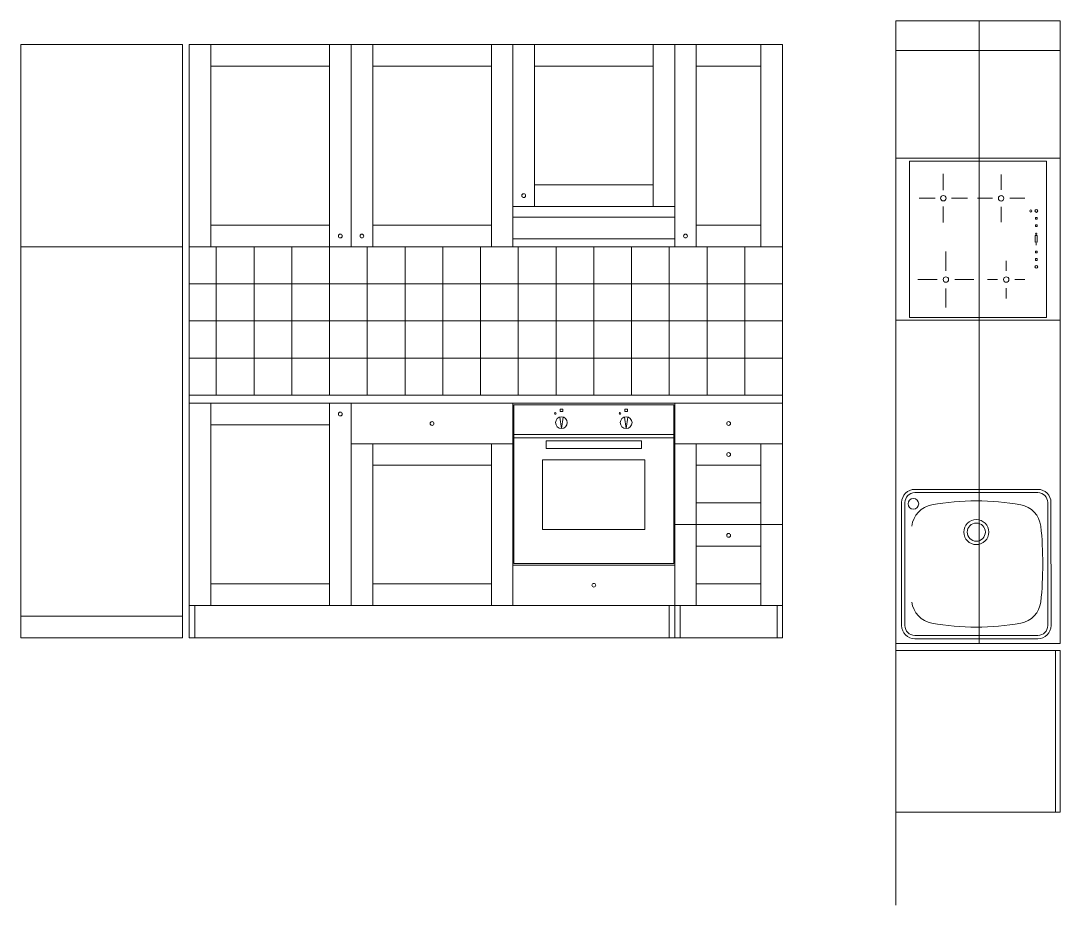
# Model space of a CAD drawing. Header units: centimetres. Extents: x -2268 to 4168, y -1681 to 1458.
# Drawn here: x 2625.2 to 3010.6, y -169.2 to 158.8 of the extents above; entities that cross this region are included whole.
import ezdxf

# ---------------------------------------------------------------- set-up
doc = ezdxf.new("R2010")
doc.units = ezdxf.units.CM
for name, color, linetype, lineweight in [('A-FURN-BATH_Num_Penna__251_Num_Penna__251_Num_Penna__2_Num_Penna__251', 251, 'Continuous', 18), ('A-FURN_Num_Penna__251_Num_Penna__251_Num_Penna__2_Num_Penna__251', 251, 'Continuous', 18), ('A-FURN_Num_Penna__252_Num_Penna__252_Num_Penna__3_Num_Penna__252', 252, 'Continuous', 18), ('A-FURN_Num_Penna__8_Num_Penna__8_Num_Penna__8', 8, 'Continuous', 18), ('A-SECT-PATT_Num_Penna__6_Num_Penna__6_Num_Penna__6', 6, 'Continuous', 18), ('AA - pareti sezionate_Num_Penna__7_Num_Penna__7_Num_Penna__7', 7, 'Continuous', 18), ('J-arredo_Num_Penna__8_Num_Penna__8_Num_Penna__8', 8, 'Continuous', 18)]:
    doc.layers.add(name, color=color, linetype=linetype, lineweight=lineweight)

msp = doc.modelspace()

# ---------------------------------------------------------------- linework, layer by layer
at = {"layer": 'A-FURN-BATH_Num_Penna__251_Num_Penna__251_Num_Penna__2_Num_Penna__251', "color": 251, "linetype": 'Continuous', "lineweight": 18}
for p, q in [((2956.7181, -14.9648), (3002.3461, -14.9633)), ((2956.7182, -16.1848), (3002.3462, -16.1833)), ((2951.8391, -19.7579), (2951.8391, -65.4729)), ((2953.0591, -19.7695), (2953.0591, -65.4729)), ((3006.0071, -19.6167), (3006.0071, -65.4729)), ((3007.2263, -19.8431), (3007.2271, -65.4729)), ((2956.7191, -69.1329), (3002.3471, -69.1329)), ((2949.6431, -72.1829), (3010.6431, -72.1829)), ((2956.7191, -70.3529), (3002.3471, -70.3529)), ((2949.6431, -74.6829), (3010.6431, -74.6829))]:
    msp.add_line(p, q, dxfattribs=at)
for centre, radius in [((2956.1989, -20.315), 1.979), ((2979.5331, -30.8249), 4.636), ((2979.5331, -30.8249), 3.355)]:
    msp.add_circle(centre, radius, dxfattribs=at)
for centre, radius, start, end in [((2956.7183, -19.8448), 4.88, 90.001945, 180.001945), ((3002.3463, -19.8433), 4.88, 0.001945, 90.001945), ((2956.7183, -19.8448), 3.66, 90.001945, 180.001945), ((2979.5331, -110.7349), 91.5, 90, 100.381239), ((2979.5331, -110.7349), 91.5, 79.618761, 90), ((3002.3463, -19.8433), 3.66, 0.001945, 90.001945), ((2964.6938, -29.7329), 9.15, 100.381239, 172.769996), ((2994.3723, -29.7329), 9.15, 7.230004, 79.618761), ((2867.6584, -42.6566), 136.5186, 359.999027, 5.917768), ((2867.6584, -42.6612), 136.5187, 354.082232, 0.000973), ((2964.6938, -55.5848), 9.15, 187.230004, 259.618761), ((2994.3723, -55.5848), 9.15, 280.381239, 352.769996), ((2956.7191, -65.4729), 4.88, 180, 270), ((2956.7191, -65.4729), 3.66, 180, 270), ((2979.5331, 25.4171), 91.5, 259.618761, 270), ((2979.5331, 25.4171), 91.5, 270, 280.381239), ((3002.3471, -65.4729), 4.88, 270, 0), ((3002.3471, -65.4729), 3.66, 270, 0)]:
    msp.add_arc(centre, radius, start, end, dxfattribs=at)
at = {"layer": 'A-FURN_Num_Penna__251_Num_Penna__251_Num_Penna__2_Num_Penna__251', "color": 251, "linetype": 'Continuous', "lineweight": 18}
for p, q in [((3010.6431, 158.8171), (2949.6431, 158.8171)), ((3010.6431, -72.1829), (3010.6431, 158.8171)), ((3010.6431, 147.8171), (2949.6431, 147.8171)), ((2954.7794, 48.8171), (2954.7794, 106.8171)), ((2954.7794, 106.8171), (3005.5067, 106.8171)), ((3005.5067, 106.8171), (3005.5067, 48.8171)), ((2967.2967, 96.0167), (2967.2967, 102.0124)), ((2988.7338, 96.1536), (2988.7338, 101.7745)), ((2964.2868, 93.0068), (2958.2912, 93.0068)), ((2970.3066, 93.0068), (2976.3022, 93.0068)), ((2985.5617, 92.9814), (2979.9407, 92.9814)), ((2991.906, 92.9814), (2997.5269, 92.9814)), ((2967.2967, 89.997), (2967.2967, 84.0013)), ((2988.7338, 89.8092), (2988.7338, 84.1883)), ((3001.4464, 85.2215), (3001.4464, 85.8898)), ((3001.4464, 85.8898), (3002.1147, 85.8898)), ((3002.1147, 85.2215), (3001.4464, 85.2215)), ((3002.1147, 85.8898), (3002.1147, 85.2215)), ((3001.4464, 82.4984), (3001.4464, 83.1667)), ((3001.4464, 83.1667), (3002.1147, 83.1667)), ((3002.1147, 82.4984), (3001.4464, 82.4984)), ((3002.1147, 83.1667), (3002.1147, 82.4984)), ((3001.3619, 79.8368), (3002.1439, 79.8368)), ((3001.3776, 76.6781), (3001.3776, 79.2333)), ((3001.3776, 79.2333), (3002.1147, 79.2333)), ((3001.76, 79.4387), (3001.76, 80.1923)), ((3002.1147, 79.2333), (3002.1147, 76.6781)), ((3002.1147, 76.6781), (3001.3776, 76.6781)), ((3001.4464, 72.7352), (3001.4464, 73.4035)), ((3001.4464, 73.4035), (3002.1147, 73.4035)), ((3001.7032, 75.5854), (3001.7032, 76.3674)), ((3002.1147, 73.4035), (3002.1147, 72.7352)), ((2968.2554, 66.1108), (2968.2554, 73.2306)), ((2990.6135, 66.0461), (2990.6135, 69.7934)), ((3002.1147, 72.7352), (3001.4464, 72.7352)), ((3001.4464, 69.9625), (3001.4464, 70.6308)), ((3001.4464, 70.6308), (3002.1147, 70.6308)), ((3002.1147, 69.9625), (3001.4464, 69.9625)), ((3002.1147, 70.6308), (3002.1147, 69.9625)), ((2964.9809, 62.8362), (2957.8611, 62.8362)), ((2971.53, 62.8362), (2978.6498, 62.8362)), ((2987.4036, 62.8362), (2983.6564, 62.8362)), ((2993.8234, 62.8362), (2997.5707, 62.8362)), ((2968.2554, 59.5617), (2968.2554, 52.4419)), ((2990.6135, 59.6264), (2990.6135, 55.8791)), ((3005.5067, 48.8171), (2954.7794, 48.8171)), ((3008.8431, -134.6829), (3008.8431, -74.6829)), ((3010.6431, -134.6829), (3010.6431, -74.6829)), ((2949.6431, -134.6829), (3010.6431, -134.6829))]:
    msp.add_line(p, q, dxfattribs=at)
for centre, radius in [((2967.2967, 93.0068), 1.0118), ((2988.7338, 92.9814), 1.0118), ((2999.7395, 88.287), 0.389), ((3001.789, 88.2886), 0.5206), ((3001.789, 67.5433), 0.5206), ((2968.2554, 62.8362), 1.0118), ((2990.6135, 62.8362), 1.0118)]:
    msp.add_circle(centre, radius, dxfattribs=at)
at = {"layer": 'A-FURN_Num_Penna__252_Num_Penna__252_Num_Penna__3_Num_Penna__252', "color": 252, "linetype": 'Continuous', "lineweight": 18}
for p, q in [((2980.6431, -72.1829), (2980.6431, 158.8171)), ((2949.6431, 107.8171), (3010.6431, 107.8171)), ((2949.6431, 47.8171), (3010.6431, 47.8171))]:
    msp.add_line(p, q, dxfattribs=at)
at = {"layer": 'A-FURN_Num_Penna__8_Num_Penna__8_Num_Penna__8', "color": 8, "linetype": 'Continuous', "lineweight": 18}
for p, q in [((2949.6431, 50.8171), (2949.6431, 158.8171)), ((2949.6431, 50.8171), (2949.6431, -15.1829)), ((2949.6431, -93.1829), (2949.6431, -15.1829))]:
    msp.add_line(p, q, dxfattribs=at)
at = {"layer": 'A-SECT-PATT_Num_Penna__6_Num_Penna__6_Num_Penna__6', "color": 6, "linetype": 'Continuous', "lineweight": 18}
for p, q in [((2625.1768, 149.9847), (2625.1768, -70.0153)), ((2685.1768, 149.9847), (2625.1768, 149.9847)), ((2685.1768, 149.9847), (2685.1768, -70.0153)), ((2687.6768, 149.9847), (2907.6768, 149.9847)), ((2687.6768, 149.9847), (2687.6768, 74.9847)), ((2695.6768, 149.9847), (2695.6768, 74.9847)), ((2739.6768, 149.9847), (2739.6768, 74.9847)), ((2747.6768, 149.9847), (2747.6768, 74.9847)), ((2755.6768, 149.9847), (2755.6768, 74.9847)), ((2799.6768, 149.9847), (2799.6768, 74.9847)), ((2807.6768, 149.9847), (2807.6768, 74.9847)), ((2815.6768, 149.9847), (2815.6768, 89.9847)), ((2859.6768, 149.9847), (2859.6768, 89.9847)), ((2867.6768, 149.9847), (2867.6768, 74.9847)), ((2875.6768, 149.9847), (2875.6768, 74.9847)), ((2899.6768, 149.9847), (2899.6768, 74.9847)), ((2907.6768, 149.9847), (2907.6768, -70.0153)), ((2695.6768, 141.9847), (2739.6768, 141.9847)), ((2755.6768, 141.9847), (2799.6768, 141.9847)), ((2815.6768, 141.9847), (2859.6768, 141.9847)), ((2875.6768, 141.9847), (2899.6768, 141.9847)), ((2815.6768, 97.9847), (2859.6768, 97.9847)), ((2807.6768, 89.9847), (2867.6768, 89.9847)), ((2807.6768, 85.9843), (2867.6768, 85.9843)), ((2695.6768, 82.9847), (2739.6768, 82.9847)), ((2755.6768, 82.9847), (2799.6768, 82.9847)), ((2875.6768, 82.9847), (2899.6768, 82.9847)), ((2807.6768, 77.9843), (2867.6768, 77.9843)), ((2685.1768, 74.9847), (2625.1768, 74.9847)), ((2687.6768, 74.9847), (2907.6768, 74.9847)), ((2687.6768, 74.9847), (2687.6768, 19.9847)), ((2697.6768, 74.9847), (2697.6768, 19.9847)), ((2711.6768, 74.9847), (2711.6768, 19.9847)), ((2725.6768, 74.9847), (2725.6768, 19.9847)), ((2739.6768, 74.9847), (2739.6768, 19.9847)), ((2753.6768, 74.9847), (2753.6768, 19.9847)), ((2767.6768, 74.9847), (2767.6768, 19.9847)), ((2781.6768, 74.9847), (2781.6768, 19.9847)), ((2795.6768, 74.9847), (2795.6768, 19.9847)), ((2809.6768, 74.9847), (2809.6768, 19.9847)), ((2823.6768, 74.9847), (2823.6768, 19.9847)), ((2837.6768, 74.9847), (2837.6768, 19.9847)), ((2851.6768, 74.9847), (2851.6768, 19.9847)), ((2865.6768, 74.9847), (2865.6768, 19.9847)), ((2879.6768, 74.9847), (2879.6768, 19.9847)), ((2893.6768, 74.9847), (2893.6768, 19.9847)), ((2907.6768, 61.2347), (2687.6768, 61.2347)), ((2907.6768, 47.4847), (2687.6768, 47.4847)), ((2907.6768, 33.7347), (2687.6768, 33.7347)), ((2907.6768, 19.9847), (2687.6768, 19.9847)), ((2687.6768, 19.9847), (2687.6768, -58.0153)), ((2827.6768, 19.9847), (2907.6768, 19.9847)), ((2907.6768, 16.9847), (2687.6768, 16.9847)), ((2695.6768, 16.9847), (2695.6768, -58.0153)), ((2739.6768, 16.9847), (2739.6768, -58.0153)), ((2747.6768, 16.9847), (2747.6768, -58.0153)), ((2807.6768, 16.9847), (2807.6768, -58.0153)), ((2807.9768, 16.4347), (2867.3768, 16.4347)), ((2807.9768, 16.4347), (2807.9768, -42.4653)), ((2867.3768, 16.4347), (2867.3768, -42.4653)), ((2867.6768, 16.9847), (2867.6768, -70.0153)), ((2825.6831, 7.6148), (2825.0192, 11.8655)), ((2825.1495, 14.8358), (2826.1565, 14.8358)), ((2825.1495, 13.9726), (2825.1495, 14.8358)), ((2826.1565, 13.9726), (2825.1495, 13.9726)), ((2825.6831, 7.6148), (2826.3469, 11.8655)), ((2826.1565, 14.8358), (2826.1565, 13.9726)), ((2849.6706, 7.6148), (2849.0068, 11.8655)), ((2849.137, 14.8358), (2850.144, 14.8358)), ((2849.137, 13.9726), (2849.137, 14.8358)), ((2850.144, 13.9726), (2849.137, 13.9726)), ((2849.6706, 7.6148), (2850.3345, 11.8655)), ((2850.144, 14.8358), (2850.144, 13.9726)), ((2739.6768, 8.9847), (2695.6768, 8.9847)), ((2807.9768, 5.4347), (2867.3768, 5.4347)), ((2807.9768, 4.1347), (2867.3768, 4.1347)), ((2807.6768, 1.9847), (2747.6768, 1.9847)), ((2755.6768, 1.9847), (2755.6768, -58.0153)), ((2799.6768, 1.9847), (2799.6768, -58.0153)), ((2820.0048, 3.0775), (2855.3489, 3.0775)), ((2820.0048, 0.2272), (2820.0048, 3.0775)), ((2855.3489, 0.2272), (2820.0048, 0.2272)), ((2855.3489, 3.0775), (2855.3489, 0.2272)), ((2907.6768, 1.9847), (2867.6768, 1.9847)), ((2875.6768, 1.9847), (2875.6768, -58.0153)), ((2899.6768, 1.9847), (2899.6768, -58.0153)), ((2799.6768, -6.0153), (2755.6768, -6.0153)), ((2818.6936, -3.9755), (2856.6601, -3.9755)), ((2818.6936, -29.7995), (2818.6936, -3.9755)), ((2856.6601, -3.9755), (2856.6601, -29.7995)), ((2899.6768, -6.0153), (2875.6768, -6.0153)), ((2899.6768, -20.0153), (2875.6768, -20.0153)), ((2856.6601, -29.7995), (2818.6936, -29.7995)), ((2867.6768, -28.0153), (2907.6768, -28.0153)), ((2899.6768, -36.0153), (2875.6768, -36.0153)), ((2867.6768, -43.0153), (2807.6768, -43.0153)), ((2807.9768, -42.4653), (2867.3768, -42.4653)), ((2739.6768, -50.0153), (2695.6768, -50.0153)), ((2799.6768, -50.0153), (2755.6768, -50.0153)), ((2899.6768, -50.0153), (2875.6768, -50.0153)), ((2907.6768, -58.0153), (2687.6768, -58.0153)), ((2687.6768, -58.0153), (2687.6768, -70.0153)), ((2689.6768, -58.0153), (2689.6768, -70.0153)), ((2865.6768, -58.0153), (2865.6768, -70.0153)), ((2869.6768, -58.0153), (2869.6768, -70.0153)), ((2905.6768, -58.0153), (2905.6768, -70.0153)), ((2685.1768, -62.0153), (2625.1768, -62.0153)), ((2685.1768, -70.0153), (2625.1768, -70.0153)), ((2907.6768, -70.0153), (2687.6768, -70.0153))]:
    msp.add_line(p, q, dxfattribs=at)
for centre, radius in [((2811.6768, 93.9847), 0.7), ((2743.6768, 78.9847), 0.7), ((2751.6768, 78.9847), 0.7), ((2871.6768, 78.9847), 0.7), ((2743.6768, 12.9847), 0.7), ((2823.3991, 13.1993), 0.3182), ((2825.6831, 9.792), 2.1772), ((2847.3867, 13.1993), 0.3182), ((2849.6706, 9.792), 2.1772), ((2777.6768, 9.4847), 0.7), ((2887.6768, 9.4847), 0.7), ((2887.6768, -2.0153), 0.7), ((2887.6768, -32.0153), 0.7), ((2837.6768, -50.5153), 0.7)]:
    msp.add_circle(centre, radius, dxfattribs=at)
at = {"layer": 'AA - pareti sezionate_Num_Penna__7_Num_Penna__7_Num_Penna__7', "color": 7, "linetype": 'Continuous', "lineweight": 18}
msp.add_line((2949.6431, -169.1829), (2949.6431, 158.8171), dxfattribs=at)
at = {"layer": 'J-arredo_Num_Penna__8_Num_Penna__8_Num_Penna__8', "color": 8, "linetype": 'Continuous', "lineweight": 18}
msp.add_line((2949.6559, -95.1829), (2949.6559, -164.165), dxfattribs=at)

doc.saveas('drawing.dxf')
